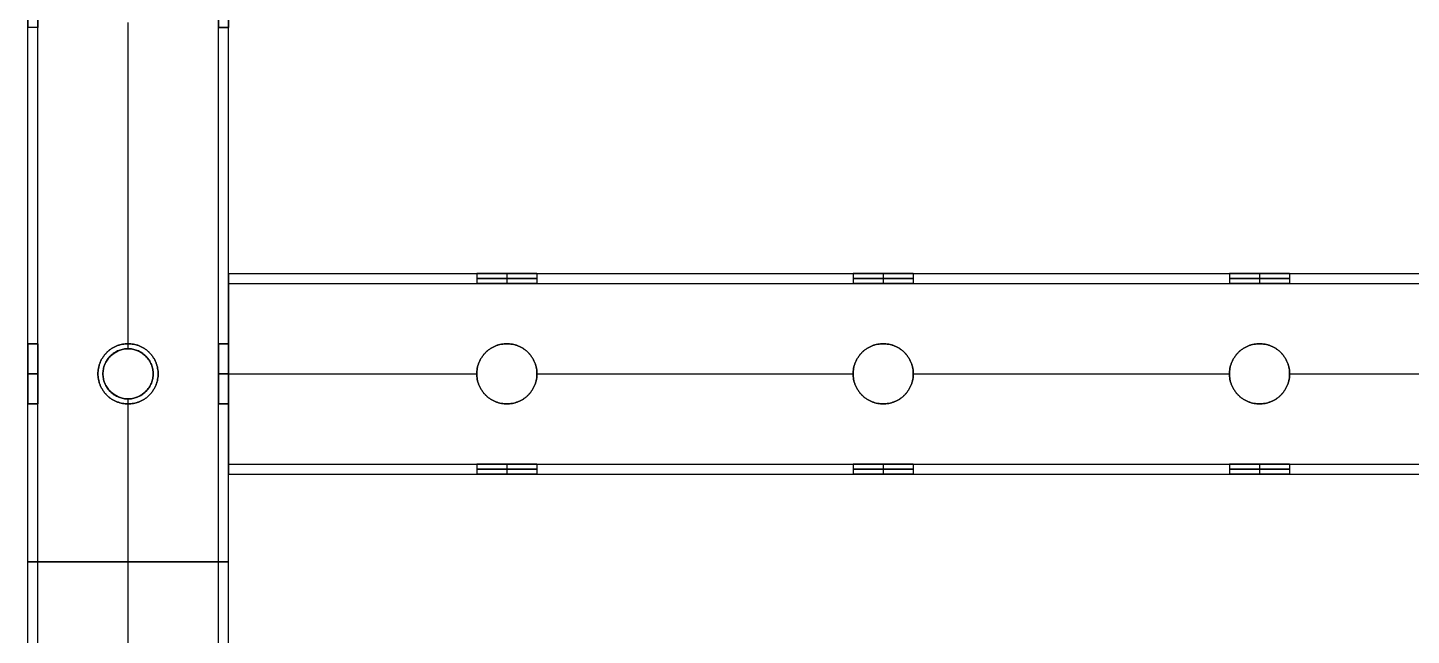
# Model space of a CAD drawing. Header units: millimetres. Extents: x -5956 to -4640, y -5088 to -3772.
# Drawn here: x -5956.1 to -5680.4, y -4444.5 to -4323.4 of the extents above; entities that cross this region are included whole.
import ezdxf

# ---------------------------------------------------------------- set-up
doc = ezdxf.new("R2010")
doc.units = ezdxf.units.MM
doc.header["$MEASUREMENT"] = 0
doc.layers.add('staal', color=5, linetype='Continuous', true_color=0x0000ff)

msp = doc.modelspace()

# ---------------------------------------------------------------- linework, layer by layer
at = {"layer": 'staal'}
for p, q in [((-5954.11, -4323.39, -404.81), (-5956.11, -4323.39, -404.81)), ((-5918.11, -4323.39, 1641.01), (-5916.11, -4323.39, 1641.01)), ((-5916.11, -4323.39, -404.81), (-5918.11, -4323.39, -404.81)), ((-5916.11, -4372.39, 1641.01), (-5916.11, -4374.39, 1641.01)), ((-5866.61, -4372.39, 1641.01), (-5866.61, -4374.39, 1641.01)), ((-5860.61, -4372.39, 1647.01), (-5860.61, -4374.39, 1647.01)), ((-5860.61, -4372.39, 1635.01), (-5860.61, -4374.39, 1635.01)), ((-5854.61, -4372.39, 1641.01), (-5854.61, -4374.39, 1641.01)), ((-5791.61, -4372.39, 1641.01), (-5791.61, -4374.39, 1641.01)), ((-5785.61, -4372.39, 1647.01), (-5785.61, -4374.39, 1647.01)), ((-5785.61, -4372.39, 1635.01), (-5785.61, -4374.39, 1635.01)), ((-5779.61, -4372.39, 1641.01), (-5779.61, -4374.39, 1641.01)), ((-5716.61, -4372.39, 1641.01), (-5716.61, -4374.39, 1641.01)), ((-5710.61, -4372.39, 1647.01), (-5710.61, -4374.39, 1647.01)), ((-5710.61, -4372.39, 1635.01), (-5710.61, -4374.39, 1635.01)), ((-5704.61, -4372.39, 1641.01), (-5704.61, -4374.39, 1641.01)), ((-5956.11, -4386.39, 1641.01), (-5954.11, -4386.39, 1641.01)), ((-5954.11, -4386.39, -404.81), (-5956.11, -4386.39, -404.81)), ((-5936.11, -4386.39, 1659.01), (-5936.11, -4386.39, 1661.01)), ((-5936.11, -4386.39, 1621.01), (-5936.11, -4386.39, 1623.01)), ((-5918.11, -4386.39, 1641.01), (-5916.11, -4386.39, 1641.01)), ((-5916.11, -4386.39, -404.81), (-5918.11, -4386.39, -404.81)), ((-5860.61, -4386.39, 1623.01), (-5860.61, -4386.39, 1621.01)), ((-5860.61, -4386.39, 1661.01), (-5860.61, -4386.39, 1659.01)), ((-5785.61, -4386.39, 1623.01), (-5785.61, -4386.39, 1621.01)), ((-5785.61, -4386.39, 1661.01), (-5785.61, -4386.39, 1659.01)), ((-5710.61, -4386.39, 1623.01), (-5710.61, -4386.39, 1621.01)), ((-5710.61, -4386.39, 1661.01), (-5710.61, -4386.39, 1659.01)), ((-5936.11, -4387.39, -386.81), (-5936.11, -4387.39, -384.81)), ((-5936.11, -4387.39, -424.81), (-5936.11, -4387.39, -422.81)), ((-5956.11, -4392.39, 1635.01), (-5954.11, -4392.39, 1635.01)), ((-5956.11, -4392.39, 1647.01), (-5954.11, -4392.39, 1647.01)), ((-5954.11, -4392.39, -410.81), (-5956.11, -4392.39, -410.81)), ((-5954.11, -4392.39, -398.81), (-5956.11, -4392.39, -398.81)), ((-5942.11, -4392.39, 1659.01), (-5942.11, -4392.39, 1661.01)), ((-5942.11, -4392.39, 1621.01), (-5942.11, -4392.39, 1623.01)), ((-5941.11, -4392.39, -386.81), (-5941.11, -4392.39, -384.81)), ((-5941.11, -4392.39, -424.81), (-5941.11, -4392.39, -422.81)), ((-5931.11, -4392.39, -424.81), (-5931.11, -4392.39, -422.81)), ((-5931.11, -4392.39, -386.81), (-5931.11, -4392.39, -384.81)), ((-5930.11, -4392.39, 1659.01), (-5930.11, -4392.39, 1661.01)), ((-5930.11, -4392.39, 1621.01), (-5930.11, -4392.39, 1623.01)), ((-5918.11, -4392.39, 1635.01), (-5916.11, -4392.39, 1635.01)), ((-5918.11, -4392.39, 1647.01), (-5916.11, -4392.39, 1647.01)), ((-5916.11, -4392.39, -410.81), (-5918.11, -4392.39, -410.81)), ((-5916.11, -4392.39, -398.81), (-5918.11, -4392.39, -398.81)), ((-5916.11, -4392.39, 1661.01), (-5916.11, -4392.39, 1659.01)), ((-5916.11, -4392.39, 1623.01), (-5916.11, -4392.39, 1621.01)), ((-5866.61, -4392.39, 1623.01), (-5866.61, -4392.39, 1621.01)), ((-5866.61, -4392.39, 1661.01), (-5866.61, -4392.39, 1659.01)), ((-5854.61, -4392.39, 1623.01), (-5854.61, -4392.39, 1621.01)), ((-5854.61, -4392.39, 1661.01), (-5854.61, -4392.39, 1659.01)), ((-5791.61, -4392.39, 1623.01), (-5791.61, -4392.39, 1621.01)), ((-5791.61, -4392.39, 1661.01), (-5791.61, -4392.39, 1659.01)), ((-5779.61, -4392.39, 1623.01), (-5779.61, -4392.39, 1621.01)), ((-5779.61, -4392.39, 1661.01), (-5779.61, -4392.39, 1659.01)), ((-5716.61, -4392.39, 1623.01), (-5716.61, -4392.39, 1621.01)), ((-5716.61, -4392.39, 1661.01), (-5716.61, -4392.39, 1659.01)), ((-5704.61, -4392.39, 1623.01), (-5704.61, -4392.39, 1621.01)), ((-5704.61, -4392.39, 1661.01), (-5704.61, -4392.39, 1659.01)), ((-5936.11, -4397.39, -386.81), (-5936.11, -4397.39, -384.81)), ((-5936.11, -4397.39, -424.81), (-5936.11, -4397.39, -422.81)), ((-5956.11, -4398.39, 1641.01), (-5954.11, -4398.39, 1641.01)), ((-5954.11, -4398.39, -404.81), (-5956.11, -4398.39, -404.81)), ((-5936.11, -4398.39, 1659.01), (-5936.11, -4398.39, 1661.01)), ((-5936.11, -4398.39, 1621.01), (-5936.11, -4398.39, 1623.01)), ((-5918.11, -4398.39, 1641.01), (-5916.11, -4398.39, 1641.01)), ((-5916.11, -4398.39, -404.81), (-5918.11, -4398.39, -404.81)), ((-5860.61, -4398.39, 1623.01), (-5860.61, -4398.39, 1621.01)), ((-5860.61, -4398.39, 1661.01), (-5860.61, -4398.39, 1659.01)), ((-5785.61, -4398.39, 1623.01), (-5785.61, -4398.39, 1621.01)), ((-5785.61, -4398.39, 1661.01), (-5785.61, -4398.39, 1659.01)), ((-5710.61, -4398.39, 1623.01), (-5710.61, -4398.39, 1621.01)), ((-5710.61, -4398.39, 1661.01), (-5710.61, -4398.39, 1659.01)), ((-5916.11, -4410.39, 1641.01), (-5916.11, -4412.39, 1641.01)), ((-5866.61, -4410.39, 1641.01), (-5866.61, -4412.39, 1641.01)), ((-5860.61, -4410.39, 1647.01), (-5860.61, -4412.39, 1647.01)), ((-5860.61, -4410.39, 1635.01), (-5860.61, -4412.39, 1635.01)), ((-5854.61, -4410.39, 1641.01), (-5854.61, -4412.39, 1641.01)), ((-5791.61, -4410.39, 1641.01), (-5791.61, -4412.39, 1641.01)), ((-5785.61, -4410.39, 1647.01), (-5785.61, -4412.39, 1647.01)), ((-5785.61, -4410.39, 1635.01), (-5785.61, -4412.39, 1635.01)), ((-5779.61, -4410.39, 1641.01), (-5779.61, -4412.39, 1641.01)), ((-5716.61, -4410.39, 1641.01), (-5716.61, -4412.39, 1641.01)), ((-5710.61, -4410.39, 1647.01), (-5710.61, -4412.39, 1647.01)), ((-5710.61, -4410.39, 1635.01), (-5710.61, -4412.39, 1635.01)), ((-5704.61, -4410.39, 1641.01), (-5704.61, -4412.39, 1641.01))]:
    msp.add_line(p, q, dxfattribs=at)
for points in [[(-4640.11, -5087.89), (-5956.11, -5087.89), (-5956.11, -3771.89), (-4640.11, -3771.89)], [(-4680.11, -5047.89), (-5916.11, -5047.89), (-5916.11, -3811.89), (-4680.11, -3811.89)]]:
    msp.add_lwpolyline(points, close=True, dxfattribs=at)
for centre in [(-5936.11, -4392.39, -424.81), (-5936.11, -4392.39, -385.81), (-5936.11, -4392.39, -423.81)]:
    msp.add_circle(centre, 5, dxfattribs=at)
for points in [[(-5956.11, -5087.89, 1621.01), (-5956.11, -4429.89, 1621.01), (-5956.11, -3771.89, 1621.01)], [(-5956.11, -5087.89, 1661.01), (-5956.11, -4429.89, 1661.01), (-5956.11, -3771.89, 1661.01)], [(-5956.11, -5087.89, -424.81), (-5956.11, -4429.89, -424.81), (-5956.11, -3771.89, -424.81)], [(-5956.11, -5087.89, -384.81), (-5956.11, -4429.89, -384.81), (-5956.11, -3771.89, -384.81)], [(-5954.11, -5085.89, 1659.01), (-5954.11, -4429.89, 1659.01), (-5954.11, -3773.89, 1659.01)], [(-5954.11, -5085.89, 1623.01), (-5954.11, -4429.89, 1623.01), (-5954.11, -3773.89, 1623.01)], [(-5954.11, -5085.89, -386.81), (-5954.11, -4429.89, -386.81), (-5954.11, -3773.89, -386.81)], [(-5954.11, -5085.89, -422.81), (-5954.11, -4429.89, -422.81), (-5954.11, -3773.89, -422.81)], [(-5918.11, -5049.89, 1659.01), (-5918.11, -4429.89, 1659.01), (-5918.11, -3809.89, 1659.01)], [(-5918.11, -5049.89, 1623.01), (-5918.11, -4429.89, 1623.01), (-5918.11, -3809.89, 1623.01)], [(-5918.11, -5049.89, -386.81), (-5918.11, -4429.89, -386.81), (-5918.11, -3809.89, -386.81)], [(-5918.11, -5049.89, -422.81), (-5918.11, -4429.89, -422.81), (-5918.11, -3809.89, -422.81)], [(-5916.11, -5047.89, 1621.01), (-5916.11, -4429.89, 1621.01), (-5916.11, -3811.89, 1621.01)], [(-5916.11, -5047.89, 1661.01), (-5916.11, -4429.89, 1661.01), (-5916.11, -3811.89, 1661.01)], [(-5916.11, -5047.89, -424.81), (-5916.11, -4429.89, -424.81), (-5916.11, -3811.89, -424.81)], [(-5916.11, -5047.89, -384.81), (-5916.11, -4429.89, -384.81), (-5916.11, -3811.89, -384.81)], [(-5956.11, -4386.39, 1641.01), (-5956.11, -4354.89, 1641.01), (-5956.11, -4323.39, 1641.01)], [(-5956.11, -4386.39, -404.81), (-5956.11, -4354.89, -404.81), (-5956.11, -4323.39, -404.81)], [(-5954.11, -4386.39, 1641.01), (-5954.11, -4354.89, 1641.01), (-5954.11, -4323.39, 1641.01)], [(-5954.11, -4386.39, -404.81), (-5954.11, -4354.89, -404.81), (-5954.11, -4323.39, -404.81)], [(-5936.11, -4387.39, -384.81), (-5936.11, -4354.89, -384.81), (-5936.11, -4322.39, -384.81)], [(-5936.11, -4387.39, -386.81), (-5936.11, -4354.89, -386.81), (-5936.11, -4322.39, -386.81)], [(-5936.11, -4387.39, -422.81), (-5936.11, -4354.89, -422.81), (-5936.11, -4322.39, -422.81)], [(-5936.11, -4387.39, -424.81), (-5936.11, -4354.89, -424.81), (-5936.11, -4322.39, -424.81)], [(-5936.11, -4386.39, 1661.01), (-5936.11, -4354.89, 1661.01), (-5936.11, -4323.39, 1661.01)], [(-5936.11, -4386.39, 1659.01), (-5936.11, -4354.89, 1659.01), (-5936.11, -4323.39, 1659.01)], [(-5936.11, -4386.39, 1623.01), (-5936.11, -4354.89, 1623.01), (-5936.11, -4323.39, 1623.01)], [(-5936.11, -4386.39, 1621.01), (-5936.11, -4354.89, 1621.01), (-5936.11, -4323.39, 1621.01)], [(-5918.11, -4386.39, 1641.01), (-5918.11, -4354.89, 1641.01), (-5918.11, -4323.39, 1641.01)], [(-5918.11, -4386.39, -404.81), (-5918.11, -4354.89, -404.81), (-5918.11, -4323.39, -404.81)], [(-5916.11, -4386.39, 1641.01), (-5916.11, -4354.89, 1641.01), (-5916.11, -4323.39, 1641.01)], [(-5916.11, -4386.39, -404.81), (-5916.11, -4354.89, -404.81), (-5916.11, -4323.39, -404.81)], [(-5916.11, -4372.39, 1621.01), (-5916.11, -4392.39, 1621.01), (-5916.11, -4412.39, 1621.01)], [(-5916.11, -4372.39, 1621.01), (-5598.36, -4372.39, 1621.01), (-5280.61, -4372.39, 1621.01)], [(-5916.11, -4412.39, 1661.01), (-5916.11, -4392.39, 1661.01), (-5916.11, -4372.39, 1661.01)], [(-5916.11, -4372.39, 1661.01), (-5598.36, -4372.39, 1661.01), (-5280.61, -4372.39, 1661.01)], [(-5916.11, -4372.39, 1661.01), (-5916.11, -4372.39, 1641.01), (-5916.11, -4372.39, 1621.01)], [(-5916.11, -4372.39, 1641.01), (-5891.36, -4372.39, 1641.01), (-5866.61, -4372.39, 1641.01)], [(-5854.61, -4372.39, 1641.01), (-5823.11, -4372.39, 1641.01), (-5791.61, -4372.39, 1641.01)], [(-5779.61, -4372.39, 1641.01), (-5748.11, -4372.39, 1641.01), (-5716.61, -4372.39, 1641.01)], [(-5704.61, -4372.39, 1641.01), (-5673.11, -4372.39, 1641.01), (-5641.61, -4372.39, 1641.01)], [(-5916.11, -4410.39, 1623.01), (-5916.11, -4392.39, 1623.01), (-5916.11, -4374.39, 1623.01)], [(-5916.11, -4374.39, 1623.01), (-5598.36, -4374.39, 1623.01), (-5280.61, -4374.39, 1623.01)], [(-5916.11, -4374.39, 1623.01), (-5916.11, -4374.39, 1641.01), (-5916.11, -4374.39, 1659.01)], [(-5916.11, -4374.39, 1659.01), (-5598.36, -4374.39, 1659.01), (-5280.61, -4374.39, 1659.01)], [(-5916.11, -4374.39, 1659.01), (-5916.11, -4392.39, 1659.01), (-5916.11, -4410.39, 1659.01)], [(-5916.11, -4374.39, 1641.01), (-5891.36, -4374.39, 1641.01), (-5866.61, -4374.39, 1641.01)], [(-5854.61, -4374.39, 1641.01), (-5823.11, -4374.39, 1641.01), (-5791.61, -4374.39, 1641.01)], [(-5779.61, -4374.39, 1641.01), (-5748.11, -4374.39, 1641.01), (-5716.61, -4374.39, 1641.01)], [(-5704.61, -4374.39, 1641.01), (-5673.11, -4374.39, 1641.01), (-5641.61, -4374.39, 1641.01)], [(-5916.11, -4392.39, 1621.01), (-5891.36, -4392.39, 1621.01), (-5866.61, -4392.39, 1621.01)], [(-5916.11, -4392.39, 1661.01), (-5891.36, -4392.39, 1661.01), (-5866.61, -4392.39, 1661.01)], [(-5916.11, -4392.39, 1623.01), (-5891.36, -4392.39, 1623.01), (-5866.61, -4392.39, 1623.01)], [(-5916.11, -4392.39, 1659.01), (-5891.36, -4392.39, 1659.01), (-5866.61, -4392.39, 1659.01)], [(-5854.61, -4392.39, 1621.01), (-5823.11, -4392.39, 1621.01), (-5791.61, -4392.39, 1621.01)], [(-5854.61, -4392.39, 1661.01), (-5823.11, -4392.39, 1661.01), (-5791.61, -4392.39, 1661.01)], [(-5854.61, -4392.39, 1623.01), (-5823.11, -4392.39, 1623.01), (-5791.61, -4392.39, 1623.01)], [(-5854.61, -4392.39, 1659.01), (-5823.11, -4392.39, 1659.01), (-5791.61, -4392.39, 1659.01)], [(-5779.61, -4392.39, 1621.01), (-5748.11, -4392.39, 1621.01), (-5716.61, -4392.39, 1621.01)], [(-5779.61, -4392.39, 1661.01), (-5748.11, -4392.39, 1661.01), (-5716.61, -4392.39, 1661.01)], [(-5779.61, -4392.39, 1623.01), (-5748.11, -4392.39, 1623.01), (-5716.61, -4392.39, 1623.01)], [(-5779.61, -4392.39, 1659.01), (-5748.11, -4392.39, 1659.01), (-5716.61, -4392.39, 1659.01)], [(-5704.61, -4392.39, 1621.01), (-5673.11, -4392.39, 1621.01), (-5641.61, -4392.39, 1621.01)], [(-5704.61, -4392.39, 1661.01), (-5673.11, -4392.39, 1661.01), (-5641.61, -4392.39, 1661.01)], [(-5704.61, -4392.39, 1623.01), (-5673.11, -4392.39, 1623.01), (-5641.61, -4392.39, 1623.01)], [(-5704.61, -4392.39, 1659.01), (-5673.11, -4392.39, 1659.01), (-5641.61, -4392.39, 1659.01)], [(-5936.11, -4462.39, -384.81), (-5936.11, -4429.89, -384.81), (-5936.11, -4397.39, -384.81)], [(-5936.11, -4462.39, -386.81), (-5936.11, -4429.89, -386.81), (-5936.11, -4397.39, -386.81)], [(-5936.11, -4462.39, -422.81), (-5936.11, -4429.89, -422.81), (-5936.11, -4397.39, -422.81)], [(-5936.11, -4462.39, -424.81), (-5936.11, -4429.89, -424.81), (-5936.11, -4397.39, -424.81)], [(-5956.11, -4461.39, 1641.01), (-5956.11, -4429.89, 1641.01), (-5956.11, -4398.39, 1641.01)], [(-5956.11, -4461.39, -404.81), (-5956.11, -4429.89, -404.81), (-5956.11, -4398.39, -404.81)], [(-5954.11, -4461.39, 1641.01), (-5954.11, -4429.89, 1641.01), (-5954.11, -4398.39, 1641.01)], [(-5954.11, -4461.39, -404.81), (-5954.11, -4429.89, -404.81), (-5954.11, -4398.39, -404.81)], [(-5936.11, -4461.39, 1661.01), (-5936.11, -4429.89, 1661.01), (-5936.11, -4398.39, 1661.01)], [(-5936.11, -4461.39, 1659.01), (-5936.11, -4429.89, 1659.01), (-5936.11, -4398.39, 1659.01)], [(-5936.11, -4461.39, 1623.01), (-5936.11, -4429.89, 1623.01), (-5936.11, -4398.39, 1623.01)], [(-5936.11, -4461.39, 1621.01), (-5936.11, -4429.89, 1621.01), (-5936.11, -4398.39, 1621.01)], [(-5918.11, -4461.39, 1641.01), (-5918.11, -4429.89, 1641.01), (-5918.11, -4398.39, 1641.01)], [(-5918.11, -4461.39, -404.81), (-5918.11, -4429.89, -404.81), (-5918.11, -4398.39, -404.81)], [(-5916.11, -4461.39, 1641.01), (-5916.11, -4429.89, 1641.01), (-5916.11, -4398.39, 1641.01)], [(-5916.11, -4461.39, -404.81), (-5916.11, -4429.89, -404.81), (-5916.11, -4398.39, -404.81)], [(-5916.11, -4410.39, 1659.01), (-5916.11, -4410.39, 1641.01), (-5916.11, -4410.39, 1623.01)], [(-5916.11, -4410.39, 1623.01), (-5598.36, -4410.39, 1623.01), (-5280.61, -4410.39, 1623.01)], [(-5916.11, -4410.39, 1659.01), (-5598.36, -4410.39, 1659.01), (-5280.61, -4410.39, 1659.01)], [(-5916.11, -4410.39, 1641.01), (-5891.36, -4410.39, 1641.01), (-5866.61, -4410.39, 1641.01)], [(-5854.61, -4410.39, 1641.01), (-5823.11, -4410.39, 1641.01), (-5791.61, -4410.39, 1641.01)], [(-5779.61, -4410.39, 1641.01), (-5748.11, -4410.39, 1641.01), (-5716.61, -4410.39, 1641.01)], [(-5704.61, -4410.39, 1641.01), (-5673.11, -4410.39, 1641.01), (-5641.61, -4410.39, 1641.01)], [(-5916.11, -4412.39, 1621.01), (-5598.36, -4412.39, 1621.01), (-5280.61, -4412.39, 1621.01)], [(-5916.11, -4412.39, 1621.01), (-5916.11, -4412.39, 1641.01), (-5916.11, -4412.39, 1661.01)], [(-5916.11, -4412.39, 1661.01), (-5598.36, -4412.39, 1661.01), (-5280.61, -4412.39, 1661.01)], [(-5916.11, -4412.39, 1641.01), (-5891.36, -4412.39, 1641.01), (-5866.61, -4412.39, 1641.01)], [(-5854.61, -4412.39, 1641.01), (-5823.11, -4412.39, 1641.01), (-5791.61, -4412.39, 1641.01)], [(-5779.61, -4412.39, 1641.01), (-5748.11, -4412.39, 1641.01), (-5716.61, -4412.39, 1641.01)], [(-5704.61, -4412.39, 1641.01), (-5673.11, -4412.39, 1641.01), (-5641.61, -4412.39, 1641.01)], [(-5916.11, -4429.89, 1661.01), (-5936.11, -4429.89, 1661.01), (-5956.11, -4429.89, 1661.01)], [(-5956.11, -4429.89, 1661.01), (-5956.11, -4429.89, 1641.01), (-5956.11, -4429.89, 1621.01)], [(-5956.11, -4429.89, 1621.01), (-5936.11, -4429.89, 1621.01), (-5916.11, -4429.89, 1621.01)], [(-5916.11, -4429.89, -384.81), (-5936.11, -4429.89, -384.81), (-5956.11, -4429.89, -384.81)], [(-5956.11, -4429.89, -384.81), (-5956.11, -4429.89, -404.81), (-5956.11, -4429.89, -424.81)], [(-5956.11, -4429.89, -424.81), (-5936.11, -4429.89, -424.81), (-5916.11, -4429.89, -424.81)], [(-5954.11, -4429.89, 1623.01), (-5954.11, -4429.89, 1641.01), (-5954.11, -4429.89, 1659.01)], [(-5954.11, -4429.89, 1659.01), (-5936.11, -4429.89, 1659.01), (-5918.11, -4429.89, 1659.01)], [(-5918.11, -4429.89, 1623.01), (-5936.11, -4429.89, 1623.01), (-5954.11, -4429.89, 1623.01)], [(-5954.11, -4429.89, -422.81), (-5954.11, -4429.89, -404.81), (-5954.11, -4429.89, -386.81)], [(-5954.11, -4429.89, -386.81), (-5936.11, -4429.89, -386.81), (-5918.11, -4429.89, -386.81)], [(-5918.11, -4429.89, -422.81), (-5936.11, -4429.89, -422.81), (-5954.11, -4429.89, -422.81)], [(-5918.11, -4429.89, 1659.01), (-5918.11, -4429.89, 1641.01), (-5918.11, -4429.89, 1623.01)], [(-5918.11, -4429.89, -386.81), (-5918.11, -4429.89, -404.81), (-5918.11, -4429.89, -422.81)], [(-5916.11, -4429.89, 1621.01), (-5916.11, -4429.89, 1641.01), (-5916.11, -4429.89, 1661.01)], [(-5916.11, -4429.89, -424.81), (-5916.11, -4429.89, -404.81), (-5916.11, -4429.89, -384.81)]]:
    msp.add_open_spline(points, degree=2, dxfattribs=at)
for points, weights, knots in [([(-5956.11, -4317.39, -410.81), (-5956.11, -4323.39, -410.81), (-5956.11, -4323.39, -404.81), (-5956.11, -4323.39, -398.81), (-5956.11, -4317.39, -398.81), (-5956.11, -4311.39, -398.81), (-5956.11, -4311.39, -404.81), (-5956.11, -4311.39, -410.81), (-5956.11, -4317.39, -410.81)], [1, 0.707106781187, 1, 0.707106781187, 1, 0.707106781187, 1, 0.707106781187, 1], [0, 0, 0, 7.853982, 7.853982, 15.707963, 15.707963, 23.561945, 23.561945, 31.415927, 31.415927, 31.415927]), ([(-5954.11, -4317.39, -410.81), (-5954.11, -4311.39, -410.81), (-5954.11, -4311.39, -404.81), (-5954.11, -4311.39, -398.81), (-5954.11, -4317.39, -398.81), (-5954.11, -4323.39, -398.81), (-5954.11, -4323.39, -404.81), (-5954.11, -4323.39, -410.81), (-5954.11, -4317.39, -410.81)], [1, 0.707106781187, 1, 0.707106781187, 1, 0.707106781187, 1, 0.707106781187, 1], [-31.415927, -31.415927, -31.415927, -23.561945, -23.561945, -15.707963, -15.707963, -7.853982, -7.853982, 0, 0, 0]), ([(-5918.11, -4317.39, 1635.01), (-5918.11, -4323.39, 1635.01), (-5918.11, -4323.39, 1641.01), (-5918.11, -4323.39, 1647.01), (-5918.11, -4317.39, 1647.01), (-5918.11, -4311.39, 1647.01), (-5918.11, -4311.39, 1641.01), (-5918.11, -4311.39, 1635.01), (-5918.11, -4317.39, 1635.01)], [1, 0.707106781187, 1, 0.707106781187, 1, 0.707106781187, 1, 0.707106781187, 1], [0, 0, 0, 7.853982, 7.853982, 15.707963, 15.707963, 23.561945, 23.561945, 31.415927, 31.415927, 31.415927]), ([(-5918.11, -4317.39, -410.81), (-5918.11, -4323.39, -410.81), (-5918.11, -4323.39, -404.81), (-5918.11, -4323.39, -398.81), (-5918.11, -4317.39, -398.81), (-5918.11, -4311.39, -398.81), (-5918.11, -4311.39, -404.81), (-5918.11, -4311.39, -410.81), (-5918.11, -4317.39, -410.81)], [1, 0.707106781187, 1, 0.707106781187, 1, 0.707106781187, 1, 0.707106781187, 1], [0, 0, 0, 7.853982, 7.853982, 15.707963, 15.707963, 23.561945, 23.561945, 31.415927, 31.415927, 31.415927]), ([(-5916.11, -4317.39, 1635.01), (-5916.11, -4311.39, 1635.01), (-5916.11, -4311.39, 1641.01), (-5916.11, -4311.39, 1647.01), (-5916.11, -4317.39, 1647.01), (-5916.11, -4323.39, 1647.01), (-5916.11, -4323.39, 1641.01), (-5916.11, -4323.39, 1635.01), (-5916.11, -4317.39, 1635.01)], [1, 0.707106781187, 1, 0.707106781187, 1, 0.707106781187, 1, 0.707106781187, 1], [-31.415927, -31.415927, -31.415927, -23.561945, -23.561945, -15.707963, -15.707963, -7.853982, -7.853982, 0, 0, 0]), ([(-5916.11, -4317.39, -410.81), (-5916.11, -4311.39, -410.81), (-5916.11, -4311.39, -404.81), (-5916.11, -4311.39, -398.81), (-5916.11, -4317.39, -398.81), (-5916.11, -4323.39, -398.81), (-5916.11, -4323.39, -404.81), (-5916.11, -4323.39, -410.81), (-5916.11, -4317.39, -410.81)], [1, 0.707106781187, 1, 0.707106781187, 1, 0.707106781187, 1, 0.707106781187, 1], [-31.415927, -31.415927, -31.415927, -23.561945, -23.561945, -15.707963, -15.707963, -7.853982, -7.853982, 0, 0, 0]), ([(-5860.61, -4372.39, 1647.01), (-5854.61, -4372.39, 1647.01), (-5854.61, -4372.39, 1641.01), (-5854.61, -4372.39, 1635.01), (-5860.61, -4372.39, 1635.01), (-5866.61, -4372.39, 1635.01), (-5866.61, -4372.39, 1641.01), (-5866.61, -4372.39, 1647.01), (-5860.61, -4372.39, 1647.01)], [1, 0.707106781187, 1, 0.707106781187, 1, 0.707106781187, 1, 0.707106781187, 1], [0, 0, 0, 7.853982, 7.853982, 15.707963, 15.707963, 23.561945, 23.561945, 31.415927, 31.415927, 31.415927]), ([(-5860.61, -4373.39, 1647.01), (-5854.61, -4373.39, 1647.01), (-5854.61, -4373.39, 1641.01), (-5854.61, -4373.39, 1635.01), (-5860.61, -4373.39, 1635.01), (-5866.61, -4373.39, 1635.01), (-5866.61, -4373.39, 1641.01), (-5866.61, -4373.39, 1647.01), (-5860.61, -4373.39, 1647.01)], [1, 0.707106781187, 1, 0.707106781187, 1, 0.707106781187, 1, 0.707106781187, 1], [0, 0, 0, 7.853982, 7.853982, 15.707963, 15.707963, 23.561945, 23.561945, 31.415927, 31.415927, 31.415927]), ([(-5785.61, -4372.39, 1647.01), (-5779.61, -4372.39, 1647.01), (-5779.61, -4372.39, 1641.01), (-5779.61, -4372.39, 1635.01), (-5785.61, -4372.39, 1635.01), (-5791.61, -4372.39, 1635.01), (-5791.61, -4372.39, 1641.01), (-5791.61, -4372.39, 1647.01), (-5785.61, -4372.39, 1647.01)], [1, 0.707106781187, 1, 0.707106781187, 1, 0.707106781187, 1, 0.707106781187, 1], [0, 0, 0, 7.853982, 7.853982, 15.707963, 15.707963, 23.561945, 23.561945, 31.415927, 31.415927, 31.415927]), ([(-5785.61, -4373.39, 1647.01), (-5779.61, -4373.39, 1647.01), (-5779.61, -4373.39, 1641.01), (-5779.61, -4373.39, 1635.01), (-5785.61, -4373.39, 1635.01), (-5791.61, -4373.39, 1635.01), (-5791.61, -4373.39, 1641.01), (-5791.61, -4373.39, 1647.01), (-5785.61, -4373.39, 1647.01)], [1, 0.707106781187, 1, 0.707106781187, 1, 0.707106781187, 1, 0.707106781187, 1], [0, 0, 0, 7.853982, 7.853982, 15.707963, 15.707963, 23.561945, 23.561945, 31.415927, 31.415927, 31.415927]), ([(-5710.61, -4372.39, 1647.01), (-5704.61, -4372.39, 1647.01), (-5704.61, -4372.39, 1641.01), (-5704.61, -4372.39, 1635.01), (-5710.61, -4372.39, 1635.01), (-5716.61, -4372.39, 1635.01), (-5716.61, -4372.39, 1641.01), (-5716.61, -4372.39, 1647.01), (-5710.61, -4372.39, 1647.01)], [1, 0.707106781187, 1, 0.707106781187, 1, 0.707106781187, 1, 0.707106781187, 1], [0, 0, 0, 7.853982, 7.853982, 15.707963, 15.707963, 23.561945, 23.561945, 31.415927, 31.415927, 31.415927]), ([(-5710.61, -4373.39, 1647.01), (-5704.61, -4373.39, 1647.01), (-5704.61, -4373.39, 1641.01), (-5704.61, -4373.39, 1635.01), (-5710.61, -4373.39, 1635.01), (-5716.61, -4373.39, 1635.01), (-5716.61, -4373.39, 1641.01), (-5716.61, -4373.39, 1647.01), (-5710.61, -4373.39, 1647.01)], [1, 0.707106781187, 1, 0.707106781187, 1, 0.707106781187, 1, 0.707106781187, 1], [0, 0, 0, 7.853982, 7.853982, 15.707963, 15.707963, 23.561945, 23.561945, 31.415927, 31.415927, 31.415927]), ([(-5860.61, -4374.39, 1647.01), (-5866.61, -4374.39, 1647.01), (-5866.61, -4374.39, 1641.01), (-5866.61, -4374.39, 1635.01), (-5860.61, -4374.39, 1635.01), (-5854.61, -4374.39, 1635.01), (-5854.61, -4374.39, 1641.01), (-5854.61, -4374.39, 1647.01), (-5860.61, -4374.39, 1647.01)], [1, 0.707106781187, 1, 0.707106781187, 1, 0.707106781187, 1, 0.707106781187, 1], [-31.415927, -31.415927, -31.415927, -23.561945, -23.561945, -15.707963, -15.707963, -7.853982, -7.853982, 0, 0, 0]), ([(-5785.61, -4374.39, 1647.01), (-5791.61, -4374.39, 1647.01), (-5791.61, -4374.39, 1641.01), (-5791.61, -4374.39, 1635.01), (-5785.61, -4374.39, 1635.01), (-5779.61, -4374.39, 1635.01), (-5779.61, -4374.39, 1641.01), (-5779.61, -4374.39, 1647.01), (-5785.61, -4374.39, 1647.01)], [1, 0.707106781187, 1, 0.707106781187, 1, 0.707106781187, 1, 0.707106781187, 1], [-31.415927, -31.415927, -31.415927, -23.561945, -23.561945, -15.707963, -15.707963, -7.853982, -7.853982, 0, 0, 0]), ([(-5710.61, -4374.39, 1647.01), (-5716.61, -4374.39, 1647.01), (-5716.61, -4374.39, 1641.01), (-5716.61, -4374.39, 1635.01), (-5710.61, -4374.39, 1635.01), (-5704.61, -4374.39, 1635.01), (-5704.61, -4374.39, 1641.01), (-5704.61, -4374.39, 1647.01), (-5710.61, -4374.39, 1647.01)], [1, 0.707106781187, 1, 0.707106781187, 1, 0.707106781187, 1, 0.707106781187, 1], [-31.415927, -31.415927, -31.415927, -23.561945, -23.561945, -15.707963, -15.707963, -7.853982, -7.853982, 0, 0, 0]), ([(-5956.11, -4392.39, 1635.01), (-5956.11, -4398.39, 1635.01), (-5956.11, -4398.39, 1641.01), (-5956.11, -4398.39, 1647.01), (-5956.11, -4392.39, 1647.01), (-5956.11, -4386.39, 1647.01), (-5956.11, -4386.39, 1641.01), (-5956.11, -4386.39, 1635.01), (-5956.11, -4392.39, 1635.01)], [1, 0.707106781187, 1, 0.707106781187, 1, 0.707106781187, 1, 0.707106781187, 1], [0, 0, 0, 7.853982, 7.853982, 15.707963, 15.707963, 23.561945, 23.561945, 31.415927, 31.415927, 31.415927]), ([(-5956.11, -4392.39, -410.81), (-5956.11, -4398.39, -410.81), (-5956.11, -4398.39, -404.81), (-5956.11, -4398.39, -398.81), (-5956.11, -4392.39, -398.81), (-5956.11, -4386.39, -398.81), (-5956.11, -4386.39, -404.81), (-5956.11, -4386.39, -410.81), (-5956.11, -4392.39, -410.81)], [1, 0.707106781187, 1, 0.707106781187, 1, 0.707106781187, 1, 0.707106781187, 1], [0, 0, 0, 7.853982, 7.853982, 15.707963, 15.707963, 23.561945, 23.561945, 31.415927, 31.415927, 31.415927]), ([(-5954.11, -4392.39, 1635.01), (-5954.11, -4386.39, 1635.01), (-5954.11, -4386.39, 1641.01), (-5954.11, -4386.39, 1647.01), (-5954.11, -4392.39, 1647.01), (-5954.11, -4398.39, 1647.01), (-5954.11, -4398.39, 1641.01), (-5954.11, -4398.39, 1635.01), (-5954.11, -4392.39, 1635.01)], [1, 0.707106781187, 1, 0.707106781187, 1, 0.707106781187, 1, 0.707106781187, 1], [-31.415927, -31.415927, -31.415927, -23.561945, -23.561945, -15.707963, -15.707963, -7.853982, -7.853982, 0, 0, 0]), ([(-5954.11, -4392.39, -410.81), (-5954.11, -4386.39, -410.81), (-5954.11, -4386.39, -404.81), (-5954.11, -4386.39, -398.81), (-5954.11, -4392.39, -398.81), (-5954.11, -4398.39, -398.81), (-5954.11, -4398.39, -404.81), (-5954.11, -4398.39, -410.81), (-5954.11, -4392.39, -410.81)], [1, 0.707106781187, 1, 0.707106781187, 1, 0.707106781187, 1, 0.707106781187, 1], [-31.415927, -31.415927, -31.415927, -23.561945, -23.561945, -15.707963, -15.707963, -7.853982, -7.853982, 0, 0, 0]), ([(-5930.11, -4392.39, 1661.01), (-5930.11, -4386.39, 1661.01), (-5936.11, -4386.39, 1661.01), (-5942.11, -4386.39, 1661.01), (-5942.11, -4392.39, 1661.01), (-5942.11, -4398.39, 1661.01), (-5936.11, -4398.39, 1661.01), (-5930.11, -4398.39, 1661.01), (-5930.11, -4392.39, 1661.01)], [1, 0.707106781187, 1, 0.707106781187, 1, 0.707106781187, 1, 0.707106781187, 1], [-31.415927, -31.415927, -31.415927, -23.561945, -23.561945, -15.707963, -15.707963, -7.853982, -7.853982, 0, 0, 0]), ([(-5930.11, -4392.39, 1659.01), (-5930.11, -4398.39, 1659.01), (-5936.11, -4398.39, 1659.01), (-5942.11, -4398.39, 1659.01), (-5942.11, -4392.39, 1659.01), (-5942.11, -4386.39, 1659.01), (-5936.11, -4386.39, 1659.01), (-5930.11, -4386.39, 1659.01), (-5930.11, -4392.39, 1659.01)], [1, 0.707106781187, 1, 0.707106781187, 1, 0.707106781187, 1, 0.707106781187, 1], [0, 0, 0, 7.853982, 7.853982, 15.707963, 15.707963, 23.561945, 23.561945, 31.415927, 31.415927, 31.415927]), ([(-5930.11, -4392.39, 1623.01), (-5930.11, -4386.39, 1623.01), (-5936.11, -4386.39, 1623.01), (-5942.11, -4386.39, 1623.01), (-5942.11, -4392.39, 1623.01), (-5942.11, -4398.39, 1623.01), (-5936.11, -4398.39, 1623.01), (-5930.11, -4398.39, 1623.01), (-5930.11, -4392.39, 1623.01)], [1, 0.707106781187, 1, 0.707106781187, 1, 0.707106781187, 1, 0.707106781187, 1], [-31.415927, -31.415927, -31.415927, -23.561945, -23.561945, -15.707963, -15.707963, -7.853982, -7.853982, 0, 0, 0]), ([(-5930.11, -4392.39, 1621.01), (-5930.11, -4398.39, 1621.01), (-5936.11, -4398.39, 1621.01), (-5942.11, -4398.39, 1621.01), (-5942.11, -4392.39, 1621.01), (-5942.11, -4386.39, 1621.01), (-5936.11, -4386.39, 1621.01), (-5930.11, -4386.39, 1621.01), (-5930.11, -4392.39, 1621.01)], [1, 0.707106781187, 1, 0.707106781187, 1, 0.707106781187, 1, 0.707106781187, 1], [0, 0, 0, 7.853982, 7.853982, 15.707963, 15.707963, 23.561945, 23.561945, 31.415927, 31.415927, 31.415927]), ([(-5918.11, -4392.39, 1635.01), (-5918.11, -4398.39, 1635.01), (-5918.11, -4398.39, 1641.01), (-5918.11, -4398.39, 1647.01), (-5918.11, -4392.39, 1647.01), (-5918.11, -4386.39, 1647.01), (-5918.11, -4386.39, 1641.01), (-5918.11, -4386.39, 1635.01), (-5918.11, -4392.39, 1635.01)], [1, 0.707106781187, 1, 0.707106781187, 1, 0.707106781187, 1, 0.707106781187, 1], [0, 0, 0, 7.853982, 7.853982, 15.707963, 15.707963, 23.561945, 23.561945, 31.415927, 31.415927, 31.415927]), ([(-5918.11, -4392.39, -410.81), (-5918.11, -4398.39, -410.81), (-5918.11, -4398.39, -404.81), (-5918.11, -4398.39, -398.81), (-5918.11, -4392.39, -398.81), (-5918.11, -4386.39, -398.81), (-5918.11, -4386.39, -404.81), (-5918.11, -4386.39, -410.81), (-5918.11, -4392.39, -410.81)], [1, 0.707106781187, 1, 0.707106781187, 1, 0.707106781187, 1, 0.707106781187, 1], [0, 0, 0, 7.853982, 7.853982, 15.707963, 15.707963, 23.561945, 23.561945, 31.415927, 31.415927, 31.415927]), ([(-5916.11, -4392.39, 1635.01), (-5916.11, -4386.39, 1635.01), (-5916.11, -4386.39, 1641.01), (-5916.11, -4386.39, 1647.01), (-5916.11, -4392.39, 1647.01), (-5916.11, -4398.39, 1647.01), (-5916.11, -4398.39, 1641.01), (-5916.11, -4398.39, 1635.01), (-5916.11, -4392.39, 1635.01)], [1, 0.707106781187, 1, 0.707106781187, 1, 0.707106781187, 1, 0.707106781187, 1], [-31.415927, -31.415927, -31.415927, -23.561945, -23.561945, -15.707963, -15.707963, -7.853982, -7.853982, 0, 0, 0]), ([(-5916.11, -4392.39, -410.81), (-5916.11, -4386.39, -410.81), (-5916.11, -4386.39, -404.81), (-5916.11, -4386.39, -398.81), (-5916.11, -4392.39, -398.81), (-5916.11, -4398.39, -398.81), (-5916.11, -4398.39, -404.81), (-5916.11, -4398.39, -410.81), (-5916.11, -4392.39, -410.81)], [1, 0.707106781187, 1, 0.707106781187, 1, 0.707106781187, 1, 0.707106781187, 1], [-31.415927, -31.415927, -31.415927, -23.561945, -23.561945, -15.707963, -15.707963, -7.853982, -7.853982, 0, 0, 0]), ([(-5860.61, -4398.39, 1621.01), (-5866.61, -4398.39, 1621.01), (-5866.61, -4392.39, 1621.01), (-5866.61, -4386.39, 1621.01), (-5860.61, -4386.39, 1621.01), (-5854.61, -4386.39, 1621.01), (-5854.61, -4392.39, 1621.01), (-5854.61, -4398.39, 1621.01), (-5860.61, -4398.39, 1621.01)], [1, 0.707106781187, 1, 0.707106781187, 1, 0.707106781187, 1, 0.707106781187, 1], [-31.415927, -31.415927, -31.415927, -23.561945, -23.561945, -15.707963, -15.707963, -7.853982, -7.853982, 0, 0, 0]), ([(-5860.61, -4398.39, 1661.01), (-5854.61, -4398.39, 1661.01), (-5854.61, -4392.39, 1661.01), (-5854.61, -4386.39, 1661.01), (-5860.61, -4386.39, 1661.01), (-5866.61, -4386.39, 1661.01), (-5866.61, -4392.39, 1661.01), (-5866.61, -4398.39, 1661.01), (-5860.61, -4398.39, 1661.01)], [1, 0.707106781187, 1, 0.707106781187, 1, 0.707106781187, 1, 0.707106781187, 1], [0, 0, 0, 7.853982, 7.853982, 15.707963, 15.707963, 23.561945, 23.561945, 31.415927, 31.415927, 31.415927]), ([(-5860.61, -4398.39, 1623.01), (-5854.61, -4398.39, 1623.01), (-5854.61, -4392.39, 1623.01), (-5854.61, -4386.39, 1623.01), (-5860.61, -4386.39, 1623.01), (-5866.61, -4386.39, 1623.01), (-5866.61, -4392.39, 1623.01), (-5866.61, -4398.39, 1623.01), (-5860.61, -4398.39, 1623.01)], [1, 0.707106781187, 1, 0.707106781187, 1, 0.707106781187, 1, 0.707106781187, 1], [0, 0, 0, 7.853982, 7.853982, 15.707963, 15.707963, 23.561945, 23.561945, 31.415927, 31.415927, 31.415927]), ([(-5860.61, -4398.39, 1659.01), (-5866.61, -4398.39, 1659.01), (-5866.61, -4392.39, 1659.01), (-5866.61, -4386.39, 1659.01), (-5860.61, -4386.39, 1659.01), (-5854.61, -4386.39, 1659.01), (-5854.61, -4392.39, 1659.01), (-5854.61, -4398.39, 1659.01), (-5860.61, -4398.39, 1659.01)], [1, 0.707106781187, 1, 0.707106781187, 1, 0.707106781187, 1, 0.707106781187, 1], [-31.415927, -31.415927, -31.415927, -23.561945, -23.561945, -15.707963, -15.707963, -7.853982, -7.853982, 0, 0, 0]), ([(-5860.61, -4398.39, 1622.01), (-5854.61, -4398.39, 1622.01), (-5854.61, -4392.39, 1622.01), (-5854.61, -4386.39, 1622.01), (-5860.61, -4386.39, 1622.01), (-5866.61, -4386.39, 1622.01), (-5866.61, -4392.39, 1622.01), (-5866.61, -4398.39, 1622.01), (-5860.61, -4398.39, 1622.01)], [1, 0.707106781187, 1, 0.707106781187, 1, 0.707106781187, 1, 0.707106781187, 1], [0, 0, 0, 7.853982, 7.853982, 15.707963, 15.707963, 23.561945, 23.561945, 31.415927, 31.415927, 31.415927]), ([(-5860.61, -4398.39, 1660.01), (-5854.61, -4398.39, 1660.01), (-5854.61, -4392.39, 1660.01), (-5854.61, -4386.39, 1660.01), (-5860.61, -4386.39, 1660.01), (-5866.61, -4386.39, 1660.01), (-5866.61, -4392.39, 1660.01), (-5866.61, -4398.39, 1660.01), (-5860.61, -4398.39, 1660.01)], [1, 0.707106781187, 1, 0.707106781187, 1, 0.707106781187, 1, 0.707106781187, 1], [0, 0, 0, 7.853982, 7.853982, 15.707963, 15.707963, 23.561945, 23.561945, 31.415927, 31.415927, 31.415927]), ([(-5785.61, -4398.39, 1621.01), (-5791.61, -4398.39, 1621.01), (-5791.61, -4392.39, 1621.01), (-5791.61, -4386.39, 1621.01), (-5785.61, -4386.39, 1621.01), (-5779.61, -4386.39, 1621.01), (-5779.61, -4392.39, 1621.01), (-5779.61, -4398.39, 1621.01), (-5785.61, -4398.39, 1621.01)], [1, 0.707106781187, 1, 0.707106781187, 1, 0.707106781187, 1, 0.707106781187, 1], [-31.415927, -31.415927, -31.415927, -23.561945, -23.561945, -15.707963, -15.707963, -7.853982, -7.853982, 0, 0, 0]), ([(-5785.61, -4398.39, 1661.01), (-5779.61, -4398.39, 1661.01), (-5779.61, -4392.39, 1661.01), (-5779.61, -4386.39, 1661.01), (-5785.61, -4386.39, 1661.01), (-5791.61, -4386.39, 1661.01), (-5791.61, -4392.39, 1661.01), (-5791.61, -4398.39, 1661.01), (-5785.61, -4398.39, 1661.01)], [1, 0.707106781187, 1, 0.707106781187, 1, 0.707106781187, 1, 0.707106781187, 1], [0, 0, 0, 7.853982, 7.853982, 15.707963, 15.707963, 23.561945, 23.561945, 31.415927, 31.415927, 31.415927]), ([(-5785.61, -4398.39, 1623.01), (-5779.61, -4398.39, 1623.01), (-5779.61, -4392.39, 1623.01), (-5779.61, -4386.39, 1623.01), (-5785.61, -4386.39, 1623.01), (-5791.61, -4386.39, 1623.01), (-5791.61, -4392.39, 1623.01), (-5791.61, -4398.39, 1623.01), (-5785.61, -4398.39, 1623.01)], [1, 0.707106781187, 1, 0.707106781187, 1, 0.707106781187, 1, 0.707106781187, 1], [0, 0, 0, 7.853982, 7.853982, 15.707963, 15.707963, 23.561945, 23.561945, 31.415927, 31.415927, 31.415927]), ([(-5785.61, -4398.39, 1659.01), (-5791.61, -4398.39, 1659.01), (-5791.61, -4392.39, 1659.01), (-5791.61, -4386.39, 1659.01), (-5785.61, -4386.39, 1659.01), (-5779.61, -4386.39, 1659.01), (-5779.61, -4392.39, 1659.01), (-5779.61, -4398.39, 1659.01), (-5785.61, -4398.39, 1659.01)], [1, 0.707106781187, 1, 0.707106781187, 1, 0.707106781187, 1, 0.707106781187, 1], [-31.415927, -31.415927, -31.415927, -23.561945, -23.561945, -15.707963, -15.707963, -7.853982, -7.853982, 0, 0, 0]), ([(-5785.61, -4398.39, 1622.01), (-5779.61, -4398.39, 1622.01), (-5779.61, -4392.39, 1622.01), (-5779.61, -4386.39, 1622.01), (-5785.61, -4386.39, 1622.01), (-5791.61, -4386.39, 1622.01), (-5791.61, -4392.39, 1622.01), (-5791.61, -4398.39, 1622.01), (-5785.61, -4398.39, 1622.01)], [1, 0.707106781187, 1, 0.707106781187, 1, 0.707106781187, 1, 0.707106781187, 1], [0, 0, 0, 7.853982, 7.853982, 15.707963, 15.707963, 23.561945, 23.561945, 31.415927, 31.415927, 31.415927]), ([(-5785.61, -4398.39, 1660.01), (-5779.61, -4398.39, 1660.01), (-5779.61, -4392.39, 1660.01), (-5779.61, -4386.39, 1660.01), (-5785.61, -4386.39, 1660.01), (-5791.61, -4386.39, 1660.01), (-5791.61, -4392.39, 1660.01), (-5791.61, -4398.39, 1660.01), (-5785.61, -4398.39, 1660.01)], [1, 0.707106781187, 1, 0.707106781187, 1, 0.707106781187, 1, 0.707106781187, 1], [0, 0, 0, 7.853982, 7.853982, 15.707963, 15.707963, 23.561945, 23.561945, 31.415927, 31.415927, 31.415927]), ([(-5710.61, -4398.39, 1621.01), (-5716.61, -4398.39, 1621.01), (-5716.61, -4392.39, 1621.01), (-5716.61, -4386.39, 1621.01), (-5710.61, -4386.39, 1621.01), (-5704.61, -4386.39, 1621.01), (-5704.61, -4392.39, 1621.01), (-5704.61, -4398.39, 1621.01), (-5710.61, -4398.39, 1621.01)], [1, 0.707106781187, 1, 0.707106781187, 1, 0.707106781187, 1, 0.707106781187, 1], [-31.415927, -31.415927, -31.415927, -23.561945, -23.561945, -15.707963, -15.707963, -7.853982, -7.853982, 0, 0, 0]), ([(-5710.61, -4398.39, 1661.01), (-5704.61, -4398.39, 1661.01), (-5704.61, -4392.39, 1661.01), (-5704.61, -4386.39, 1661.01), (-5710.61, -4386.39, 1661.01), (-5716.61, -4386.39, 1661.01), (-5716.61, -4392.39, 1661.01), (-5716.61, -4398.39, 1661.01), (-5710.61, -4398.39, 1661.01)], [1, 0.707106781187, 1, 0.707106781187, 1, 0.707106781187, 1, 0.707106781187, 1], [0, 0, 0, 7.853982, 7.853982, 15.707963, 15.707963, 23.561945, 23.561945, 31.415927, 31.415927, 31.415927]), ([(-5710.61, -4398.39, 1623.01), (-5704.61, -4398.39, 1623.01), (-5704.61, -4392.39, 1623.01), (-5704.61, -4386.39, 1623.01), (-5710.61, -4386.39, 1623.01), (-5716.61, -4386.39, 1623.01), (-5716.61, -4392.39, 1623.01), (-5716.61, -4398.39, 1623.01), (-5710.61, -4398.39, 1623.01)], [1, 0.707106781187, 1, 0.707106781187, 1, 0.707106781187, 1, 0.707106781187, 1], [0, 0, 0, 7.853982, 7.853982, 15.707963, 15.707963, 23.561945, 23.561945, 31.415927, 31.415927, 31.415927]), ([(-5710.61, -4398.39, 1659.01), (-5716.61, -4398.39, 1659.01), (-5716.61, -4392.39, 1659.01), (-5716.61, -4386.39, 1659.01), (-5710.61, -4386.39, 1659.01), (-5704.61, -4386.39, 1659.01), (-5704.61, -4392.39, 1659.01), (-5704.61, -4398.39, 1659.01), (-5710.61, -4398.39, 1659.01)], [1, 0.707106781187, 1, 0.707106781187, 1, 0.707106781187, 1, 0.707106781187, 1], [-31.415927, -31.415927, -31.415927, -23.561945, -23.561945, -15.707963, -15.707963, -7.853982, -7.853982, 0, 0, 0]), ([(-5710.61, -4398.39, 1622.01), (-5704.61, -4398.39, 1622.01), (-5704.61, -4392.39, 1622.01), (-5704.61, -4386.39, 1622.01), (-5710.61, -4386.39, 1622.01), (-5716.61, -4386.39, 1622.01), (-5716.61, -4392.39, 1622.01), (-5716.61, -4398.39, 1622.01), (-5710.61, -4398.39, 1622.01)], [1, 0.707106781187, 1, 0.707106781187, 1, 0.707106781187, 1, 0.707106781187, 1], [0, 0, 0, 7.853982, 7.853982, 15.707963, 15.707963, 23.561945, 23.561945, 31.415927, 31.415927, 31.415927]), ([(-5710.61, -4398.39, 1660.01), (-5704.61, -4398.39, 1660.01), (-5704.61, -4392.39, 1660.01), (-5704.61, -4386.39, 1660.01), (-5710.61, -4386.39, 1660.01), (-5716.61, -4386.39, 1660.01), (-5716.61, -4392.39, 1660.01), (-5716.61, -4398.39, 1660.01), (-5710.61, -4398.39, 1660.01)], [1, 0.707106781187, 1, 0.707106781187, 1, 0.707106781187, 1, 0.707106781187, 1], [0, 0, 0, 7.853982, 7.853982, 15.707963, 15.707963, 23.561945, 23.561945, 31.415927, 31.415927, 31.415927]), ([(-5931.11, -4392.39, -384.81), (-5931.11, -4387.39, -384.81), (-5936.11, -4387.39, -384.81), (-5941.11, -4387.39, -384.81), (-5941.11, -4392.39, -384.81), (-5941.11, -4397.39, -384.81), (-5936.11, -4397.39, -384.81), (-5931.11, -4397.39, -384.81), (-5931.11, -4392.39, -384.81)], [1, 0.707106781187, 1, 0.707106781187, 1, 0.707106781187, 1, 0.707106781187, 1], [-31.415927, -31.415927, -31.415927, -23.561945, -23.561945, -15.707963, -15.707963, -7.853982, -7.853982, 0, 0, 0]), ([(-5931.11, -4392.39, -386.81), (-5931.11, -4397.39, -386.81), (-5936.11, -4397.39, -386.81), (-5941.11, -4397.39, -386.81), (-5941.11, -4392.39, -386.81), (-5941.11, -4387.39, -386.81), (-5936.11, -4387.39, -386.81), (-5931.11, -4387.39, -386.81), (-5931.11, -4392.39, -386.81)], [1, 0.707106781187, 1, 0.707106781187, 1, 0.707106781187, 1, 0.707106781187, 1], [0, 0, 0, 7.853982, 7.853982, 15.707963, 15.707963, 23.561945, 23.561945, 31.415927, 31.415927, 31.415927]), ([(-5931.11, -4392.39, -422.81), (-5931.11, -4387.39, -422.81), (-5936.11, -4387.39, -422.81), (-5941.11, -4387.39, -422.81), (-5941.11, -4392.39, -422.81), (-5941.11, -4397.39, -422.81), (-5936.11, -4397.39, -422.81), (-5931.11, -4397.39, -422.81), (-5931.11, -4392.39, -422.81)], [1, 0.707106781187, 1, 0.707106781187, 1, 0.707106781187, 1, 0.707106781187, 1], [-31.415927, -31.415927, -31.415927, -23.561945, -23.561945, -15.707963, -15.707963, -7.853982, -7.853982, 0, 0, 0]), ([(-5860.61, -4410.39, 1647.01), (-5854.61, -4410.39, 1647.01), (-5854.61, -4410.39, 1641.01), (-5854.61, -4410.39, 1635.01), (-5860.61, -4410.39, 1635.01), (-5866.61, -4410.39, 1635.01), (-5866.61, -4410.39, 1641.01), (-5866.61, -4410.39, 1647.01), (-5860.61, -4410.39, 1647.01)], [0.999999860338, 0.707106851018, 1, 0.707106781187, 1, 0.707106781187, 1, 0.707106851018, 0.999999860338], [0, 0, 0, 7.853981, 7.853981, 15.707963, 15.707963, 23.561946, 23.561946, 31.415927, 31.415927, 31.415927]), ([(-5860.61, -4411.39, 1647.01), (-5854.61, -4411.39, 1647.01), (-5854.61, -4411.39, 1641.01), (-5854.61, -4411.39, 1635.01), (-5860.61, -4411.39, 1635.01), (-5866.61, -4411.39, 1635.01), (-5866.61, -4411.39, 1641.01), (-5866.61, -4411.39, 1647.01), (-5860.61, -4411.39, 1647.01)], [1, 0.707106781187, 1, 0.707106781187, 1, 0.707106781187, 1, 0.707106781187, 1], [0, 0, 0, 7.853982, 7.853982, 15.707963, 15.707963, 23.561945, 23.561945, 31.415927, 31.415927, 31.415927]), ([(-5785.61, -4410.39, 1647.01), (-5779.61, -4410.39, 1647.01), (-5779.61, -4410.39, 1641.01), (-5779.61, -4410.39, 1635.01), (-5785.61, -4410.39, 1635.01), (-5791.61, -4410.39, 1635.01), (-5791.61, -4410.39, 1641.01), (-5791.61, -4410.39, 1647.01), (-5785.61, -4410.39, 1647.01)], [1, 0.707106781187, 1, 0.707106781187, 1, 0.707106781187, 1, 0.707106781187, 1], [0, 0, 0, 7.853982, 7.853982, 15.707963, 15.707963, 23.561945, 23.561945, 31.415927, 31.415927, 31.415927]), ([(-5785.61, -4411.39, 1647.01), (-5779.61, -4411.39, 1647.01), (-5779.61, -4411.39, 1641.01), (-5779.61, -4411.39, 1635.01), (-5785.61, -4411.39, 1635.01), (-5791.61, -4411.39, 1635.01), (-5791.61, -4411.39, 1641.01), (-5791.61, -4411.39, 1647.01), (-5785.61, -4411.39, 1647.01)], [1, 0.707106781187, 1, 0.707106781187, 1, 0.707106781187, 1, 0.707106781187, 1], [0, 0, 0, 7.853982, 7.853982, 15.707963, 15.707963, 23.561945, 23.561945, 31.415927, 31.415927, 31.415927]), ([(-5710.61, -4410.39, 1647.01), (-5704.61, -4410.39, 1647.01), (-5704.61, -4410.39, 1641.01), (-5704.61, -4410.39, 1635.01), (-5710.61, -4410.39, 1635.01), (-5716.61, -4410.39, 1635.01), (-5716.61, -4410.39, 1641.01), (-5716.61, -4410.39, 1647.01), (-5710.61, -4410.39, 1647.01)], [0.999999860338, 0.707106851018, 1, 0.707106781187, 1, 0.707106781187, 1, 0.707106851018, 0.999999860338], [0, 0, 0, 7.853981, 7.853981, 15.707963, 15.707963, 23.561946, 23.561946, 31.415927, 31.415927, 31.415927]), ([(-5710.61, -4411.39, 1647.01), (-5704.61, -4411.39, 1647.01), (-5704.61, -4411.39, 1641.01), (-5704.61, -4411.39, 1635.01), (-5710.61, -4411.39, 1635.01), (-5716.61, -4411.39, 1635.01), (-5716.61, -4411.39, 1641.01), (-5716.61, -4411.39, 1647.01), (-5710.61, -4411.39, 1647.01)], [1, 0.707106781187, 1, 0.707106781187, 1, 0.707106781187, 1, 0.707106781187, 1], [0, 0, 0, 7.853982, 7.853982, 15.707963, 15.707963, 23.561945, 23.561945, 31.415927, 31.415927, 31.415927]), ([(-5860.61, -4412.39, 1647.01), (-5866.61, -4412.39, 1647.01), (-5866.61, -4412.39, 1641.01), (-5866.61, -4412.39, 1635.01), (-5860.61, -4412.39, 1635.01), (-5854.61, -4412.39, 1635.01), (-5854.61, -4412.39, 1641.01), (-5854.61, -4412.39, 1647.01), (-5860.61, -4412.39, 1647.01)], [1, 0.707106781187, 1, 0.707106781187, 1, 0.707106781187, 1, 0.707106781187, 1], [-31.415927, -31.415927, -31.415927, -23.561945, -23.561945, -15.707963, -15.707963, -7.853982, -7.853982, 0, 0, 0]), ([(-5785.61, -4412.39, 1647.01), (-5791.61, -4412.39, 1647.01), (-5791.61, -4412.39, 1641.01), (-5791.61, -4412.39, 1635.01), (-5785.61, -4412.39, 1635.01), (-5779.61, -4412.39, 1635.01), (-5779.61, -4412.39, 1641.01), (-5779.61, -4412.39, 1647.01), (-5785.61, -4412.39, 1647.01)], [1, 0.707106781187, 1, 0.707106781187, 1, 0.707106781187, 1, 0.707106781187, 1], [-31.415927, -31.415927, -31.415927, -23.561945, -23.561945, -15.707963, -15.707963, -7.853982, -7.853982, 0, 0, 0]), ([(-5710.61, -4412.39, 1647.01), (-5716.61, -4412.39, 1647.01), (-5716.61, -4412.39, 1641.01), (-5716.61, -4412.39, 1635.01), (-5710.61, -4412.39, 1635.01), (-5704.61, -4412.39, 1635.01), (-5704.61, -4412.39, 1641.01), (-5704.61, -4412.39, 1647.01), (-5710.61, -4412.39, 1647.01)], [1, 0.707106781187, 1, 0.707106781187, 1, 0.707106781187, 1, 0.707106781187, 1], [-31.415927, -31.415927, -31.415927, -23.561945, -23.561945, -15.707963, -15.707963, -7.853982, -7.853982, 0, 0, 0])]:
    msp.add_rational_spline(points, weights, degree=2, knots=knots, dxfattribs=at)

doc.saveas('drawing.dxf')
